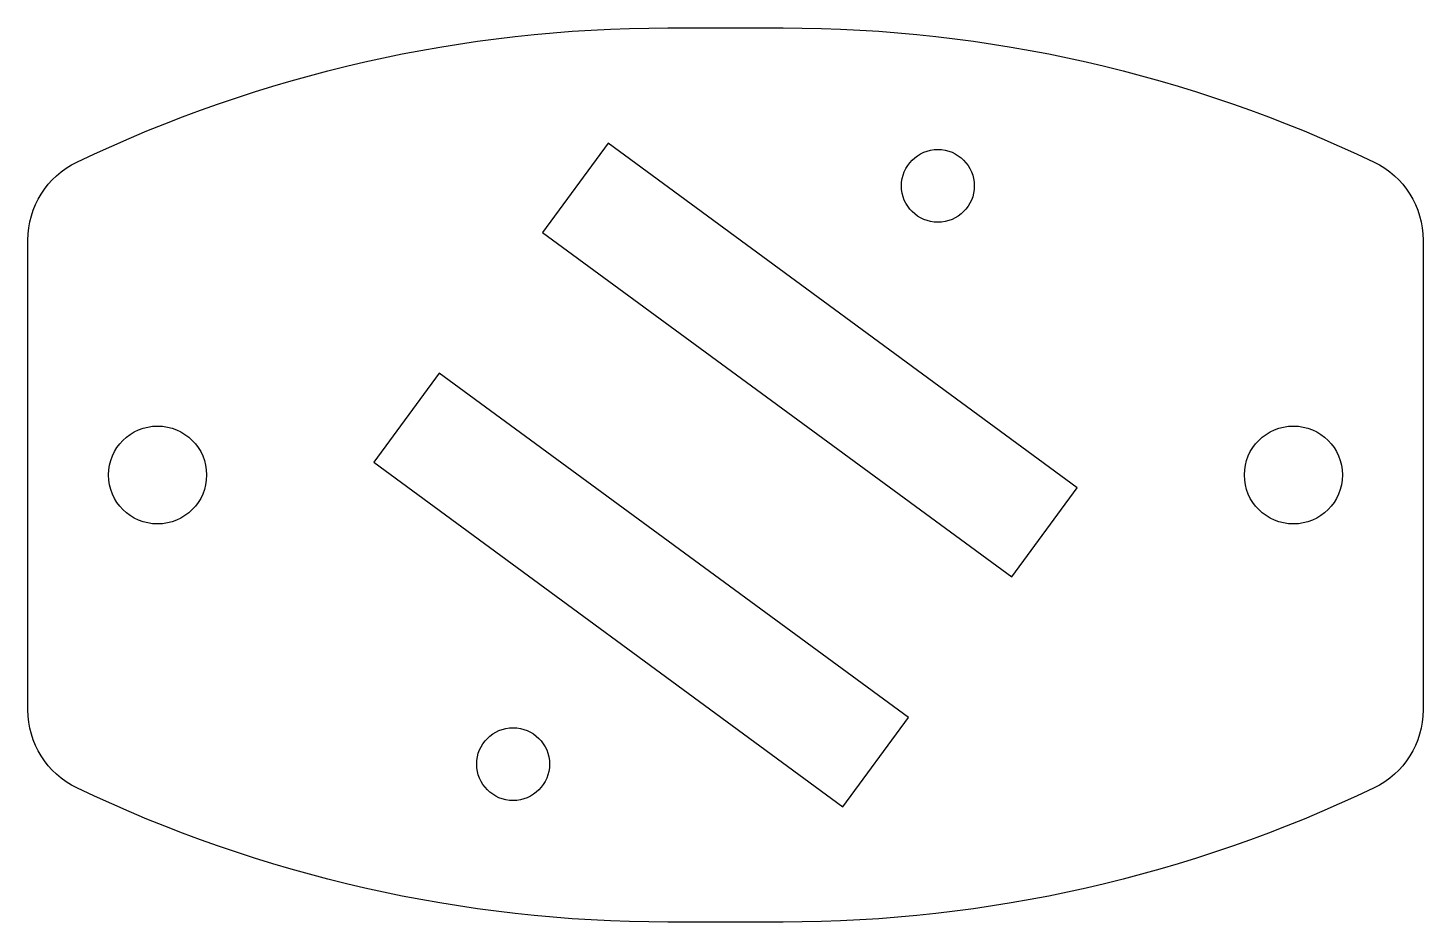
# Model space of a CAD drawing. Header units: millimetres. Extents: x -339.2 to -290.8, y -86.3 to -55.3.
import ezdxf

# ---------------------------------------------------------------- set-up
doc = ezdxf.new("R2010")
doc.units = ezdxf.units.MM
doc.layers.get('0').update_dxf_attribs({"linetype": 'CONTINUOUS'})

msp = doc.modelspace()

# ---------------------------------------------------------------- linework, layer by layer
msp.add_lwpolyline([(-290.793, -78.953, -0.288653), (-292.496, -81.659, -0.112151), (-313, -86.316), (-317, -86.316, -0.112151), (-337.504, -81.659, -0.288653), (-339.207, -78.953), (-339.207, -62.647, -0.288653), (-337.504, -59.941, -0.112151), (-317, -55.284), (-313, -55.284, -0.112151), (-292.496, -59.941, -0.288653), (-290.793, -62.647)], format="xyb", close=True)
for points in [[(-302.793, -71.241), (-319.073, -59.284), (-321.347, -62.38), (-305.067, -74.338)], [(-327.207, -70.359), (-310.927, -82.316), (-308.653, -79.22), (-324.933, -67.262)]]:
    msp.add_lwpolyline(points, close=True)
for centre, radius in [((-307.63, -60.766), 1.264), ((-334.707, -70.8), 1.7), ((-295.293, -70.8), 1.7), ((-322.37, -80.834), 1.264)]:
    msp.add_circle(centre, radius)

doc.saveas('drawing.dxf')
